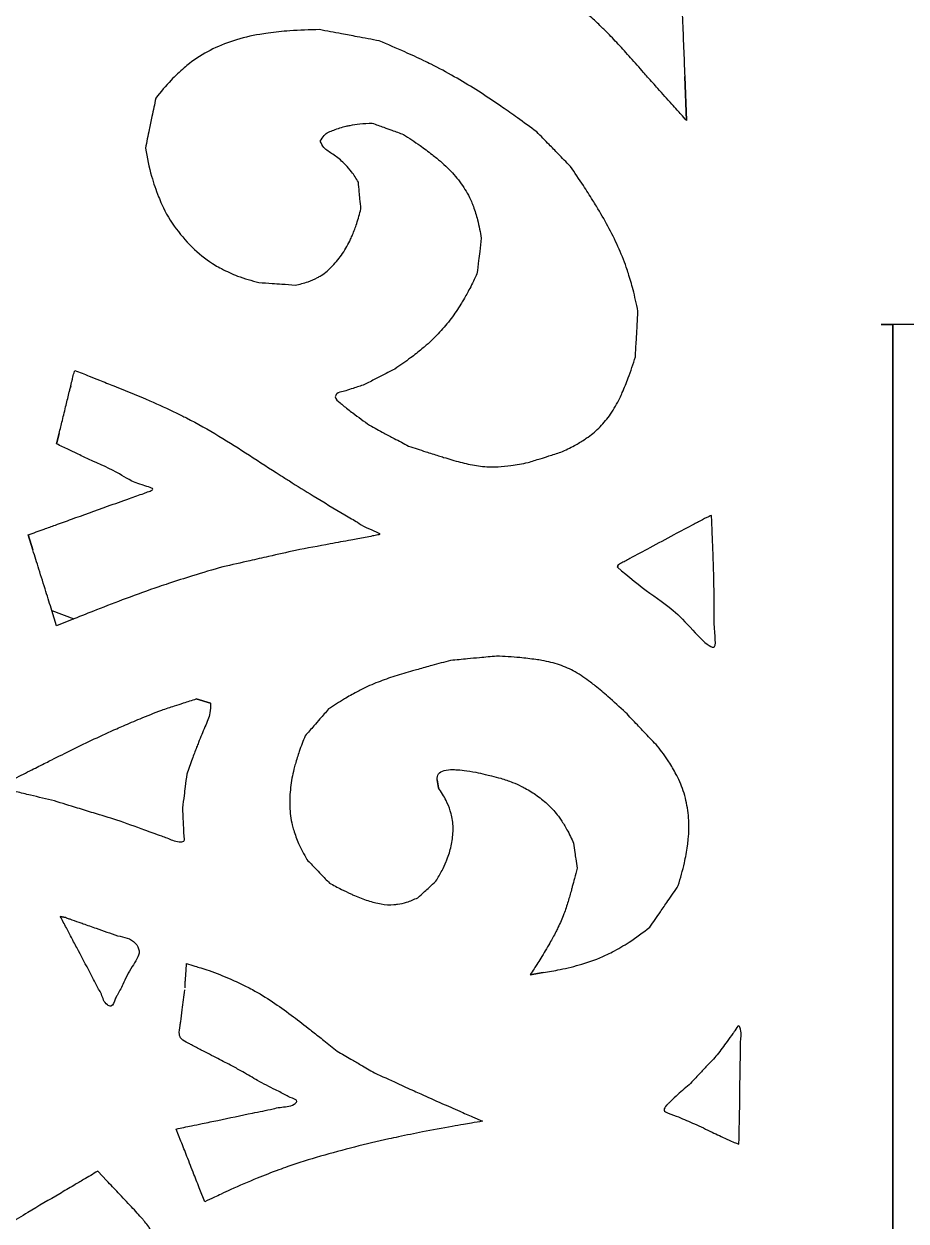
# Model space of a CAD drawing. Extents: x -268 to 413, y -196 to 303.
# Drawn here: x 113.4 to 216.9, y -29.9 to 110.5 of the extents above; entities that cross this region are included whole.
import ezdxf

# ---------------------------------------------------------------- set-up
doc = ezdxf.new("R2010")
doc.units = 0
doc.layers.add('layer_1', color=7, linetype='CONTINUOUS')

msp = doc.modelspace()

# ---------------------------------------------------------------- linework, layer by layer
at = {"layer": 'layer_1', "color": 1}
for points in [[(190.924064, 104.364031), (191.127358, 99.183672)], [(148.156359, 96.745475), (148.156359, 96.745475)], [(215.347768, 75.258593), (215.355093, -121.198882)], [(118.836182, 67.879433), (118.878035, 68.052273)], [(117.222294, 61.240272), (117.518742, 62.459375)], [(117.222294, 61.240272), (117.222294, 61.240272), (117.222294, 61.240272)], [(114.428949, 48.796238), (113.869866, 50.573774)], [(155.012155, 50.573774), (155.012155, 50.573774)], [(183.115948, 47.045008), (183.023444, 46.767733)], [(119.254297, 40.719921), (117.222294, 39.907277), (117.222294, 39.907277), (116.663989, 41.685454)], [(133.610489, 31.333287), (135.286438, 30.825387)], [(162.033795, 20.898321), (161.881812, 21.812808)], [(117.642606, 5.812797), (118.303277, 5.660951)], [(172.80188, -1.04429), (174.325846, -0.790079)], [(190.200409, -17.730361), (190.200437, -17.730361)], [(123.106632, -25.210669), (122.041196, -24.094829)]]:
    msp.add_lwpolyline(points, close=True, dxfattribs=at)
for points in [[(166.038726, -17.71649), (167.206637, -18.224527)], [(131.804056, -20.561146), (131.244845, -19.138887)], [(134.597402, -27.671931), (134.03896, -26.249534)]]:
    msp.add_lwpolyline(points, dxfattribs=at)
for points, knots in [([(189.908255, 130.268942), (190.041189, 126.87893), (190.292009, 120.482693), (190.630618, 111.847723), (190.83628, 106.602765), (190.924064, 104.364031)], [0, 0, 0, 0, 10.177854, 19.203456, 25.924819, 25.924819, 25.924819, 25.924819]), ([(191.127358, 99.183672), (190.914186, 99.421857), (190.551744, 99.826826), (189.976053, 100.470186), (189.07149, 101.480833), (187.914329, 102.776786), (186.814931, 104.013461), (185.746634, 105.217658), (184.606352, 106.510796), (183.162268, 108.113477), (182.076267, 109.259933), (181.13286, 110.183087), (180.248234, 111.027144), (179.470039, 111.707413), (179.038601, 112.08456)], [0, 0, 0, 0, 0.958943, 1.63042, 2.589981, 5.027943, 6.84258, 7.554083, 9.857249, 12.014727, 14.026079, 14.592954, 15.974484, 17.693395, 17.693395, 17.693395, 17.693395]), ([(148.054003, 109.850169), (146.890309, 109.820728), (144.875231, 109.769746), (142.541546, 109.512726), (140.325223, 109.195538), (138.004169, 108.638886), (135.220247, 107.506671), (133.323987, 106.326564), (131.8497, 105.086598), (130.455841, 103.794848), (129.434673, 102.538153), (128.854462, 101.824119)], [0, 0, 0, 0, 3.490564, 6.04434, 7.036956, 10.20762, 13.17421, 16.021639, 16.858035, 18.952929, 21.709394, 21.709394, 21.709394, 21.709394]), ([(155.064107, 108.529488), (154.198716, 108.69245), (152.727504, 108.969493), (150.390803, 109.40972), (148.919502, 109.687037), (148.054003, 109.850169)], [0, 0, 0, 0, 2.641802, 4.491208, 7.133425, 7.133425, 7.133425, 7.133425]), ([(173.552463, 97.862862), (172.800242, 98.411078), (171.470662, 99.380071), (169.888313, 100.486291), (168.27085, 101.601515), (166.405449, 102.833415), (163.855159, 104.373987), (161.800058, 105.479095), (159.855984, 106.420942), (157.836638, 107.363779), (156.0756, 108.104206), (155.064107, 108.529488)], [0, 0, 0, 0, 2.792311, 4.935521, 5.791775, 8.686351, 11.6403, 14.727709, 15.681807, 18.120863, 21.412317, 21.412317, 21.412317, 21.412317]), ([(128.854462, 101.824119), (128.703973, 101.096715), (128.448138, 99.860105), (128.041727, 97.89604), (127.785786, 96.659383), (127.63523, 95.931925)], [0, 0, 0, 0, 2.228423, 3.78839, 6.017016, 6.017016, 6.017016, 6.017016]), ([(148.156359, 96.745475), (148.288163, 96.997069), (148.624083, 97.638291), (149.831035, 98.106931), (150.848435, 98.45796), (151.878031, 98.660705), (152.88991, 98.823615), (153.760905, 98.858842), (154.251206, 98.878672)], [0, 0, 0, 0, 0.831101, 2.118172, 3.656136, 4.116935, 5.258594, 6.728951, 6.728951, 6.728951, 6.728951]), ([(154.251206, 98.878672), (154.702733, 98.715537), (155.470303, 98.438216), (156.689403, 97.997989), (157.456996, 97.72095), (157.908507, 97.557991)], [0, 0, 0, 0, 1.440279, 2.448395, 3.88845, 3.88845, 3.88845, 3.88845]), ([(157.908507, 97.557991), (158.568356, 97.129396), (159.719874, 96.381447), (161.001577, 95.417149), (162.229669, 94.443846), (163.4878, 93.288372), (164.886016, 91.598299), (165.711487, 90.153085), (166.239655, 88.776858), (166.703522, 87.352991), (166.924507, 86.091329), (167.051285, 85.367518)], [0, 0, 0, 0, 2.359747, 4.11805, 4.808865, 7.061138, 9.227296, 11.368515, 12.012958, 13.648859, 15.850371, 15.850371, 15.850371, 15.850371]), ([(177.514626, 93.799112), (177.025536, 94.300817), (176.194062, 95.153735), (174.873341, 96.508318), (174.041685, 97.361172), (173.552463, 97.862862)], [0, 0, 0, 0, 2.101965, 3.573425, 5.675632, 5.675632, 5.675632, 5.675632]), ([(127.63523, 95.931925), (127.846395, 94.826552), (128.215718, 92.89328), (128.979624, 90.718788), (129.850399, 88.607474), (131.165286, 86.436776), (133.29128, 84.038401), (135.169645, 82.559391), (136.91086, 81.60447), (138.583715, 80.806567), (140.098309, 80.408462), (140.943218, 80.18638)], [0, 0, 0, 0, 3.371056, 5.895897, 6.895905, 10.221837, 13.442435, 16.476721, 17.327257, 19.39966, 22.014311, 22.014311, 22.014311, 22.014311]), ([(152.625653, 91.970275), (152.374826, 92.377092), (151.93088, 93.097131), (151.270362, 93.841982), (150.549776, 94.559146), (149.699458, 95.214021), (148.61276, 95.844155), (148.2856, 96.490246), (148.156359, 96.745475)], [0, 0, 0, 0, 1.430832, 2.532473, 2.976856, 4.477474, 5.770175, 6.614296, 6.614296, 6.614296, 6.614296]), ([(185.438183, 76.834474), (185.255928, 77.6719), (184.934629, 79.14821), (184.432099, 80.84743), (183.881668, 82.552257), (183.118397, 84.428704), (181.927165, 86.811451), (180.896196, 88.592326), (179.916003, 90.16961), (178.917221, 91.738882), (178.02325, 93.05201), (177.514626, 93.799112)], [0, 0, 0, 0, 2.57016, 4.530971, 5.312577, 7.944404, 10.596929, 13.299622, 14.114044, 16.168157, 18.879399, 18.879399, 18.879399, 18.879399]), ([(152.930397, 88.82114), (152.892915, 89.209852), (152.829191, 89.870721), (152.72761, 90.920433), (152.663417, 91.581423), (152.625653, 91.970275)], [0, 0, 0, 0, 1.171546, 1.991802, 3.163845, 3.163845, 3.163845, 3.163845]), ([(145.210125, 79.881509), (145.721067, 79.986549), (146.62885, 80.173173), (147.621463, 80.634914), (148.629168, 81.198342), (149.67415, 82.120628), (150.817441, 83.58022), (151.536423, 84.84976), (152.049356, 86.035771), (152.505167, 87.206611), (152.777126, 88.239195), (152.930397, 88.82114)], [0, 0, 0, 0, 1.55918, 2.770172, 3.263964, 5.021382, 6.895902, 8.813063, 9.37584, 10.772668, 12.576497, 12.576497, 12.576497, 12.576497]), ([(167.051285, 85.367518), (166.988624, 84.853223), (166.882105, 83.978965), (166.71272, 82.590565), (166.605938, 81.716467), (166.543129, 81.202318)], [0, 0, 0, 0, 1.554296, 2.642169, 4.196083, 4.196083, 4.196083, 4.196083]), ([(140.943218, 80.18638), (141.469996, 80.148652), (142.365514, 80.084514), (143.787816, 79.98289), (144.683345, 79.919057), (145.210125, 79.881509)], [0, 0, 0, 0, 1.58438, 2.693435, 4.277784, 4.277784, 4.277784, 4.277784]), ([(166.543129, 81.202318), (166.267843, 80.620294), (165.779704, 79.588245), (165.12327, 78.417759), (164.421206, 77.229337), (163.52397, 75.92154), (162.169953, 74.300086), (160.98948, 73.142191), (159.828209, 72.168471), (158.615363, 71.204415), (157.520117, 70.456389), (156.89256, 70.027783)], [0, 0, 0, 0, 1.930913, 3.423912, 4.023666, 6.071867, 8.172683, 10.353087, 11.020562, 12.719043, 14.998106, 14.998106, 14.998106, 14.998106]), ([(185.133448, 71.45018), (185.171141, 72.114849), (185.235222, 73.244824), (185.3368, 75.039589), (185.400633, 76.169688), (185.438183, 76.834474)], [0, 0, 0, 0, 1.99721, 3.395372, 5.392911, 5.392911, 5.392911, 5.392911]), ([(218.439457, 75.258593), (217.82078, 75.258593), (216.576338, 75.258593), (212.977559, 75.258593), (214.69343, 75.258593), (215.347768, 75.258593)], [0, 0, 0, 0, 2.227465, 4.480447, 5.869205, 5.869205, 5.869205, 5.869205]), ([(176.397111, 60.275517), (176.93582, 60.522547), (177.88436, 60.957508), (178.927961, 61.597692), (179.958899, 62.289378), (181.052294, 63.237965), (182.307506, 64.780328), (183.109649, 66.178479), (183.757335, 67.612979), (184.413472, 69.206214), (184.867771, 70.622138), (185.133448, 71.45018)], [0, 0, 0, 0, 1.776229, 3.12752, 3.666567, 5.500677, 7.442461, 9.607605, 10.313146, 12.164571, 14.772336, 14.772336, 14.772336, 14.772336]), ([(118.878035, 68.052273), (118.89196, 68.111538), (118.919057, 68.226861), (118.959854, 68.394174), (119.017046, 68.623968), (119.117707, 69.017211), (119.22293, 69.461266), (119.32352, 69.776176), (119.355097, 69.875031)], [0, 0, 0, 0, 0.182635, 0.35539, 0.516644, 0.893031, 1.573314, 1.884578, 1.884578, 1.884578, 1.884578]), ([(119.355097, 69.875031), (119.919585, 69.649271), (120.879152, 69.265503), (122.402996, 68.655973), (123.362344, 68.272184), (123.926628, 68.046441)], [0, 0, 0, 0, 1.823879, 3.100389, 4.923682, 4.923682, 4.923682, 4.923682]), ([(156.89256, 70.027783), (156.453663, 69.801974), (155.707506, 69.418082), (154.522268, 68.808512), (153.775904, 68.424798), (153.336847, 68.199074)], [0, 0, 0, 0, 1.480737, 2.517362, 3.998409, 3.998409, 3.998409, 3.998409]), ([(117.518742, 62.459375), (117.64303, 62.971051), (117.913536, 64.084693), (118.30854, 65.709973), (118.587375, 66.853202), (118.735617, 67.464961), (118.779611, 67.646404), (118.816412, 67.797996), (118.836182, 67.879433)], [0, 0, 0, 0, 1.579663, 3.438075, 5.017776, 5.109888, 5.326467, 5.577874, 5.577874, 5.577874, 5.577874]), ([(123.926628, 68.046441), (125.347791, 67.481053), (127.823996, 66.495931), (130.644568, 65.184987), (133.36432, 63.852046), (136.241351, 62.214137), (139.857905, 59.910856), (142.589647, 58.111645), (145.085581, 56.53674), (147.615215, 54.962677), (149.802101, 53.656006), (151.049983, 52.910393)], [0, 0, 0, 0, 4.5875, 7.993172, 9.327554, 13.673512, 17.913742, 22.190536, 23.485981, 26.76747, 31.12837, 31.12837, 31.12837, 31.12837]), ([(153.336847, 68.199074), (152.897063, 68.051634), (152.171941, 67.808533), (151.335698, 67.549727), (150.705269, 67.32551), (150.149785, 67.290934), (149.755716, 66.564923), (150.413983, 66.15413), (151.069021, 65.556441), (152.245416, 64.659581), (153.28774, 63.902973), (153.946335, 63.424908)], [0, 0, 0, 0, 1.392563, 2.296074, 2.61785, 3.41399, 3.822111, 4.712612, 5.177026, 6.607216, 9.061854, 9.061854, 9.061854, 9.061854]), ([(153.946335, 63.424908), (154.510828, 63.123902), (155.470426, 62.612213), (156.994353, 61.799481), (157.953772, 61.287729), (158.518113, 60.986711)], [0, 0, 0, 0, 1.919196, 3.262498, 5.181309, 5.181309, 5.181309, 5.181309]), ([(120.972227, 59.447582), (120.509304, 59.668938), (119.722328, 60.045246), (118.47235, 60.642809), (117.685281, 61.018988), (117.222294, 61.240272)], [0, 0, 0, 0, 1.539369, 2.616956, 4.156408, 4.156408, 4.156408, 4.156408]), ([(158.518113, 60.986711), (159.189142, 60.765717), (160.360687, 60.379884), (161.733956, 59.945342), (163.077614, 59.526701), (164.544365, 59.087748), (166.473033, 58.662674), (167.971676, 58.525503), (169.321974, 58.576489), (170.703347, 58.688604), (171.867303, 58.922222), (172.536526, 59.056542)], [0, 0, 0, 0, 2.119437, 3.700314, 4.320999, 6.341695, 8.291379, 10.23922, 10.832053, 12.344446, 14.390248, 14.390248, 14.390248, 14.390248]), ([(113.869866, 50.573774), (114.497006, 50.79958), (115.563128, 51.183444), (117.256303, 51.792965), (119.737527, 52.686314), (122.6301, 53.725887), (125.196131, 54.638911), (126.602941, 55.140667), (127.398451, 55.414388), (127.955762, 55.634077), (128.908278, 55.97624), (126.153768, 56.656019), (124.596926, 57.854522), (122.281139, 58.872313), (120.972227, 59.447582)], [0, 0, 0, 0, 1.999641, 3.399339, 5.398834, 9.909569, 12.631903, 13.544167, 14.423002, 15.081604, 15.531526, 16.763034, 19.84177, 23.844057, 23.844057, 23.844057, 23.844057]), ([(172.536526, 59.056542), (173.013111, 59.207035), (173.823325, 59.462879), (175.110186, 59.869204), (175.920465, 60.125028), (176.397111, 60.275517)], [0, 0, 0, 0, 1.499345, 2.548945, 4.048458, 4.048458, 4.048458, 4.048458]), ([(151.049983, 52.910393), (151.57606, 52.615557), (152.470388, 52.114336), (153.383183, 51.407123), (155.577019, 50.666282), (154.730131, 50.524978), (153.942381, 50.368334), (152.87334, 50.173743), (151.22133, 49.862597), (148.780964, 49.405741), (146.614136, 48.999249), (145.259879, 48.745193)], [0, 0, 0, 0, 1.703663, 2.896216, 4.599847, 4.691699, 5.334659, 7.079837, 7.906778, 10.387549, 14.522074, 14.522074, 14.522074, 14.522074]), ([(194.070736, 52.857141), (193.87935, 52.770875), (193.361667, 52.537534), (192.69264, 52.18176), (191.402147, 51.510634), (189.503069, 50.490521), (186.981194, 49.13502), (185.178138, 48.16038), (184.123687, 47.590251), (183.671849, 47.345907), (183.302505, 47.145988), (183.115948, 47.045008)], [0, 0, 0, 0, 0.629672, 1.703205, 2.271995, 4.993697, 8.169904, 10.861422, 11.14251, 11.766047, 12.402446, 12.402446, 12.402446, 12.402446]), ([(194.273901, 47.77771), (194.24882, 48.404785), (194.206182, 49.470823), (194.13846, 51.163967), (194.095819, 52.230036), (194.070736, 52.857141)], [0, 0, 0, 0, 1.882729, 3.200672, 5.083493, 5.083493, 5.083493, 5.083493]), ([(116.663989, 41.685454), (116.429339, 42.431581), (115.918627, 44.055515), (115.173625, 46.42578), (114.663392, 48.049955), (114.428949, 48.796238)], [0, 0, 0, 0, 2.346466, 5.107043, 7.453768, 7.453768, 7.453768, 7.453768]), ([(145.259879, 48.745193), (144.206474, 48.506952), (142.415637, 48.101931), (139.571289, 47.458499), (137.780354, 47.053271), (136.726835, 46.814896)], [0, 0, 0, 0, 3.240031, 5.508199, 8.748651, 8.748651, 8.748651, 8.748651]), ([(183.023444, 46.767733), (184.333855, 45.674577), (186.95469, 43.488256), (190.205735, 41.58803), (194.800802, 35.882121), (194.313763, 40.116122), (194.417215, 43.155361), (194.325653, 46.108542), (194.273901, 47.77771)], [0, 0, 0, 0, 4.886319, 9.772682, 14.659059, 16.164401, 19.927689, 24.819819, 24.819819, 24.819819, 24.819819]), ([(136.726835, 46.814896), (135.533425, 46.469163), (133.396298, 45.850034), (130.898747, 45.043535), (128.295675, 44.176208), (125.470892, 43.149641), (122.158852, 41.879029), (120.129021, 41.068993), (119.254297, 40.719921)], [0, 0, 0, 0, 3.727213, 6.674592, 7.87279, 11.958442, 15.689465, 18.514845, 18.514845, 18.514845, 18.514845]), ([(163.456055, 35.831734), (162.72315, 35.637704), (161.444289, 35.299136), (159.955899, 34.886603), (158.504618, 34.477614), (156.927169, 34.012926), (154.915974, 33.311243), (153.425789, 32.661372), (152.126401, 31.975947), (150.819861, 31.245086), (149.746848, 30.54449), (149.132257, 30.143209)], [0, 0, 0, 0, 2.274444, 3.968728, 4.633399, 6.797947, 8.901004, 11.02062, 11.666113, 13.308048, 15.509337, 15.509337, 15.509337, 15.509337]), ([(168.840358, 36.339771), (168.175713, 36.277172), (167.045749, 36.170748), (165.250982, 36.001402), (164.120867, 35.894576), (163.456055, 35.831734)], [0, 0, 0, 0, 2.00276, 3.404891, 5.408218, 5.408218, 5.408218, 5.408218]), ([(183.976406, 29.737015), (183.296456, 30.36758), (182.144131, 31.436214), (180.749446, 32.595712), (179.488958, 33.592984), (178.142297, 34.516187), (176.220933, 35.386865), (174.643847, 35.76653), (173.076446, 36.001612), (171.300968, 36.213626), (169.75369, 36.292949), (168.840358, 36.339771)], [0, 0, 0, 0, 2.78151, 4.713891, 5.438616, 7.604255, 9.593177, 11.731081, 12.445057, 14.348857, 17.091677, 17.091677, 17.091677, 17.091677]), ([(129.546995, 30.012605), (130.048656, 30.175739), (130.901465, 30.453062), (132.255963, 30.89329), (133.108818, 31.170327), (133.610489, 31.333287)], [0, 0, 0, 0, 1.582557, 2.6903, 4.272725, 4.272725, 4.272725, 4.272725]), ([(116.950073, 19.346108), (116.019298, 19.571882), (114.530068, 19.933117), (112.85211, 20.339262), (111.717304, 20.615653), (110.977737, 20.789592), (110.442869, 20.927841), (109.967689, 21.029883), (111.074086, 21.327429), (111.550108, 21.643237), (112.75068, 22.206562), (114.171036, 22.940029), (115.641904, 23.669825), (117.225549, 24.462626), (119.110929, 25.404211), (121.644279, 26.6357), (123.639503, 27.559368), (125.434954, 28.338215), (127.189448, 29.082321), (128.697484, 29.67739), (129.546995, 30.012605)], [0, 0, 0, 0, 2.874149, 4.598606, 5.173415, 6.387447, 6.834722, 6.898619, 7.73985, 8.328766, 9.170152, 11.445623, 13.292344, 14.053808, 16.764284, 19.611272, 22.505353, 23.358838, 25.482567, 28.222221, 28.222221, 28.222221, 28.222221]), ([(135.286438, 30.825387), (135.277604, 30.440751), (135.255468, 29.476858), (134.578508, 27.967541), (134.038012, 26.639801), (133.535841, 25.376227), (133.064921, 24.145332), (132.698382, 23.087951), (132.492964, 22.495371)], [0, 0, 0, 0, 1.145205, 2.86987, 4.873913, 5.471054, 6.946688, 8.827994, 8.827994, 8.827994, 8.827994]), ([(149.132257, 30.143209), (148.793648, 29.75447), (148.21798, 29.093576), (147.303624, 28.043821), (146.72788, 27.382803), (146.389188, 26.993946)], [0, 0, 0, 0, 1.546598, 2.629367, 4.176396, 4.176396, 4.176396, 4.176396]), ([(187.735412, 25.774852), (187.271442, 26.264083), (186.482684, 27.095785), (185.229682, 28.416506), (184.440585, 29.247934), (183.976406, 29.737015)], [0, 0, 0, 0, 2.022755, 3.438721, 5.461581, 5.461581, 5.461581, 5.461581]), ([(146.389188, 26.993946), (146.143993, 26.388844), (145.705246, 25.306087), (145.308219, 23.985873), (144.929445, 22.582947), (144.628195, 20.926261), (144.51841, 18.720971), (144.712308, 17.02575), (145.12976, 15.591817), (145.62598, 14.196254), (146.241795, 13.094357), (146.592482, 12.466864)], [0, 0, 0, 0, 1.95757, 3.502836, 4.131579, 6.317339, 8.537421, 10.74019, 11.389354, 13.016634, 15.16904, 15.16904, 15.16904, 15.16904]), ([(190.173609, 9.419692), (190.428134, 10.306372), (190.868305, 11.839776), (191.190027, 13.669594), (191.425229, 15.422654), (191.453109, 17.319828), (191.072866, 19.691457), (190.477442, 21.386158), (189.764323, 22.777814), (188.994547, 24.124838), (188.192011, 25.176508), (187.735412, 25.774852)], [0, 0, 0, 0, 2.765421, 4.782454, 5.565864, 8.07179, 10.438788, 12.740575, 13.42112, 15.129836, 17.385163, 17.385163, 17.385163, 17.385163]), ([(132.492964, 22.495371), (132.430362, 22.00636), (132.323928, 21.174955), (132.154671, 19.85432), (132.047966, 19.022702), (131.985192, 18.533464)], [0, 0, 0, 0, 1.479006, 2.514568, 3.994313, 3.994313, 3.994313, 3.994313]), ([(161.881812, 21.812808), (161.889835, 22.078862), (161.906117, 22.618846), (162.786012, 23.003891), (163.484097, 23.042336), (164.270622, 23.015033), (165.171339, 22.941747), (165.944271, 22.806843), (166.401511, 22.727039)], [0, 0, 0, 0, 0.73705, 1.49592, 2.529424, 2.888872, 3.849452, 5.240728, 5.240728, 5.240728, 5.240728]), ([(166.401511, 22.727039), (166.76535, 22.639331), (167.38382, 22.49024), (168.365898, 22.253175), (168.984119, 22.10374), (169.347745, 22.015846)], [0, 0, 0, 0, 1.122783, 1.908561, 3.030857, 3.030857, 3.030857, 3.030857]), ([(169.347745, 22.015846), (169.807906, 21.864035), (170.633824, 21.591558), (171.56814, 21.163271), (172.548448, 20.67394), (173.641668, 19.985124), (174.968498, 18.888098), (175.87406, 17.888732), (176.560722, 16.89513), (177.203267, 15.869843), (177.635265, 14.931817), (177.881558, 14.397024)], [0, 0, 0, 0, 1.45248, 2.606977, 3.078952, 4.739513, 6.468167, 8.232612, 8.760783, 10.091131, 11.855524, 11.855524, 11.855524, 11.855524]), ([(161.728923, 9.92708), (161.97765, 10.339571), (162.425252, 11.081877), (162.842597, 12.018837), (163.253525, 13.039162), (163.605296, 14.28606), (163.802871, 15.984992), (163.684653, 17.316399), (163.337152, 18.440807), (162.902595, 19.550697), (162.350826, 20.406564), (162.033795, 20.898321)], [0, 0, 0, 0, 1.443584, 2.597832, 3.071569, 4.743795, 6.464157, 8.184591, 8.696973, 9.993122, 11.743661, 11.743661, 11.743661, 11.743661]), ([(124.264664, 17.111067), (123.361658, 17.387002), (121.82653, 17.856096), (119.388333, 18.601109), (117.853139, 19.07018), (116.950073, 19.346108)], [0, 0, 0, 0, 2.832672, 4.815601, 7.648441, 7.648441, 7.648441, 7.648441]), ([(131.985192, 18.533464), (132.010836, 17.944009), (132.051864, 17.00093), (132.12044, 15.912612), (132.126588, 15.231459), (132.298086, 14.522627), (131.187503, 14.477191), (130.463354, 14.909336), (129.097062, 15.361443), (127.132126, 16.090735), (125.367514, 16.718639), (124.264664, 17.111067)], [0, 0, 0, 0, 1.77989, 2.847677, 3.203562, 3.92914, 4.437991, 5.904346, 6.606014, 8.710866, 12.218678, 12.218678, 12.218678, 12.218678]), ([(177.881558, 14.397024), (177.931759, 14.033396), (178.017105, 13.415181), (178.152592, 12.433191), (178.237858, 11.814826), (178.288018, 11.451055)], [0, 0, 0, 0, 1.10123, 1.872235, 2.973877, 2.973877, 2.973877, 2.973877]), ([(146.592482, 12.466864), (146.918581, 12.128261), (147.472966, 11.552621), (148.35342, 10.638261), (148.907756, 10.062486), (149.233845, 9.723786)], [0, 0, 0, 0, 1.410296, 2.397569, 3.808054, 3.808054, 3.808054, 3.808054]), ([(178.288018, 11.451055), (178.1865, 11.050752), (178.004331, 10.332427), (177.781457, 9.486516), (177.541465, 8.584861), (177.242342, 7.505606), (176.740562, 6.021182), (176.232967, 4.839812), (175.658983, 3.712982), (175.002207, 2.498457), (174.245361, 1.233912), (173.614387, 0.242923), (173.208422, -0.400749), (172.952465, -0.805919), (172.80188, -1.04429)], [0, 0, 0, 0, 1.238917, 2.223187, 2.62429, 4.038111, 5.582222, 7.321873, 7.88904, 9.375826, 11.463167, 12.30842, 12.900307, 13.74616, 13.74616, 13.74616, 13.74616]), ([(159.595598, 7.996654), (159.859042, 8.235053), (160.306843, 8.640283), (161.017951, 9.283758), (161.46562, 9.68883), (161.728923, 9.92708)], [0, 0, 0, 0, 1.065893, 1.811804, 2.877085, 2.877085, 2.877085, 2.877085]), ([(149.233845, 9.723786), (149.696567, 9.471145), (150.517047, 9.023173), (151.509607, 8.551994), (152.533496, 8.089134), (153.702467, 7.63332), (155.247223, 7.230042), (156.444565, 7.130822), (157.445838, 7.262122), (158.405441, 7.460977), (159.164742, 7.802731), (159.595598, 7.996654)], [0, 0, 0, 0, 1.581278, 2.803858, 3.294763, 4.952573, 6.559794, 8.076749, 8.510703, 9.587749, 11.000619, 11.000619, 11.000619, 11.000619]), ([(186.820934, 4.54317), (187.234943, 5.145215), (187.938736, 6.168657), (189.056294, 7.794165), (189.759798, 8.817658), (190.173609, 9.419692)], [0, 0, 0, 0, 2.191977, 3.726233, 5.917846, 5.917846, 5.917846, 5.917846]), ([(119.572775, 2.155634), (119.334601, 2.607116), (118.929681, 3.37468), (118.286291, 4.593734), (117.881017, 5.361275), (117.642606, 5.812797)], [0, 0, 0, 0, 1.53136, 2.603465, 4.135262, 4.135262, 4.135262, 4.135262]), ([(118.303277, 5.660951), (118.321987, 5.654362), (118.47167, 5.601652), (118.976852, 5.423757), (119.631651, 5.193144), (120.660591, 4.830902), (122.175996, 4.297517), (123.523097, 3.823505), (124.365079, 3.527232)], [0, 0, 0, 0, 0.05951, 0.476079, 1.606766, 2.142175, 3.748606, 6.426368, 6.426368, 6.426368, 6.426368]), ([(174.325846, -0.790079), (174.98187, -0.677743), (176.509324, -0.416186), (178.974201, 0.191886), (181.030825, 0.91962), (182.847429, 1.849785), (184.63172, 2.870951), (186.026034, 3.93599), (186.820934, 4.54317)], [0, 0, 0, 0, 1.996192, 4.647838, 7.611263, 8.508908, 10.769041, 13.766266, 13.766266, 13.766266, 13.766266]), ([(124.365079, 3.527232), (125.150967, 3.384231), (126.298562, 3.175413), (127.205115, 1.411615), (125.869876, -0.198674), (125.140074, -1.894472), (124.46855, -3.211933), (124.004871, -3.98779), (123.823102, -4.886907), (122.779078, -4.433903), (122.616068, -3.525344), (121.911269, -2.327733), (120.979903, -0.477061), (120.113966, 1.143081), (119.572775, 2.155634)], [0, 0, 0, 0, 2.248444, 3.283293, 5.284535, 7.669428, 9.100411, 9.57742, 10.543373, 10.988976, 12.414317, 13.103626, 15.171378, 18.617306, 18.617306, 18.617306, 18.617306]), ([(132.283069, -2.569556), (132.289625, -2.402219), (132.302149, -2.082563), (132.331818, -1.62917), (132.361256, -1.22334), (132.39669, -0.740762), (132.433344, -0.249925), (132.455556, 0.121575), (132.464076, 0.264077)], [0, 0, 0, 0, 0.502374, 0.959662, 1.362984, 1.723078, 2.411294, 2.839557, 2.839557, 2.839557, 2.839557]), ([(132.464076, 0.264077), (132.790172, 0.163718), (133.344542, -0.006895), (134.225036, -0.277862), (134.779436, -0.448466), (135.105558, -0.548824)], [0, 0, 0, 0, 1.023568, 1.740092, 2.763735, 2.763735, 2.763735, 2.763735]), ([(135.105558, -0.548824), (135.941144, -0.864501), (137.417318, -1.422188), (139.089779, -2.218784), (140.763724, -3.074063), (142.546212, -4.177147), (144.708256, -5.721399), (146.260101, -6.927843), (147.533756, -7.929336), (148.66962, -8.824688), (149.620486, -9.582418), (150.139771, -9.996227)], [0, 0, 0, 0, 2.67843, 4.7318, 5.553001, 8.317374, 11.008115, 13.521983, 14.213346, 15.868909, 17.860905, 17.860905, 17.860905, 17.860905]), ([(140.794605, -13.450362), (140.219677, -13.110452), (139.248472, -12.536255), (137.694086, -11.676939), (136.058079, -10.843574), (134.456474, -10.004405), (133.288362, -9.405587), (132.51437, -8.975991), (131.859888, -8.732949), (131.509043, -7.889342), (131.702987, -7.195562), (131.809993, -6.234342), (132.002224, -4.833967), (132.156389, -3.590115), (132.252625, -2.813658)], [0, 0, 0, 0, 2.00356, 3.38454, 5.327805, 7.509277, 8.816263, 9.251358, 10.186694, 10.77344, 11.798722, 12.271269, 13.684722, 16.032811, 16.032811, 16.032811, 16.032811]), ([(197.388178, -16.130326), (197.397827, -14.815125), (197.413265, -12.710747), (197.46829, -10.369838), (197.438128, -8.744186), (197.647188, -7.944763), (197.252856, -6.768715), (196.863506, -7.577403), (196.430711, -8.109998), (195.732737, -9.105515), (195.125926, -9.927922), (194.74666, -10.441939)], [0, 0, 0, 0, 3.936611, 6.298747, 7.086177, 8.7132, 9.119704, 9.868512, 10.256306, 11.419756, 13.358968, 13.358968, 13.358968, 13.358968]), ([(150.139771, -9.996227), (150.679195, -10.309669), (151.596207, -10.842515), (153.052415, -11.68915), (153.969145, -12.222435), (154.508393, -12.53613)], [0, 0, 0, 0, 1.871633, 3.181751, 5.053313, 5.053313, 5.053313, 5.053313]), ([(194.74666, -10.441939), (194.339102, -10.874507), (193.646198, -11.609929), (192.545697, -12.778195), (191.852786, -13.51392), (191.445158, -13.946734)], [0, 0, 0, 0, 1.782967, 3.031281, 4.814925, 4.814925, 4.814925, 4.814925]), ([(154.508393, -12.53613), (155.399123, -12.947797), (156.949904, -13.664519), (158.763378, -14.490486), (160.506747, -15.280068), (162.288538, -16.075309), (164.321482, -16.969607), (165.530625, -17.495501), (166.038726, -17.71649)], [0, 0, 0, 0, 2.94377, 5.125174, 5.978118, 8.685284, 10.978719, 12.640953, 12.640953, 12.640953, 12.640953]), ([(131.244845, -19.138887), (131.846899, -19.013513), (132.870382, -18.800378), (134.495904, -18.461363), (136.873651, -17.968623), (139.643556, -17.371154), (142.079764, -16.908627), (143.724749, -16.495952), (144.682597, -16.588904), (145.692376, -15.759348), (144.675824, -15.505306), (143.940489, -15.061267), (142.602901, -14.405443), (141.490088, -13.817692), (140.794605, -13.450362)], [0, 0, 0, 0, 1.844932, 3.13636, 4.981225, 9.131703, 11.622096, 12.45226, 14.16421, 14.592664, 15.530219, 16.007319, 17.438493, 19.82355, 19.82355, 19.82355, 19.82355]), ([(191.445158, -13.946734), (190.929471, -14.387262), (190.121152, -15.07777), (189.232465, -15.918011), (188.752927, -16.403415), (188.280599, -16.961725), (189.270739, -17.409535), (189.820334, -17.599199), (190.200409, -17.730361)], [0, 0, 0, 0, 2.048163, 3.210413, 3.578279, 4.222239, 4.808858, 6.124098, 6.124098, 6.124098, 6.124098]), ([(197.2866, -20.90463), (197.299174, -20.315238), (197.320549, -19.313253), (197.354409, -17.721819), (197.375671, -16.719775), (197.388178, -16.130326)], [0, 0, 0, 0, 1.768577, 3.006639, 4.775384, 4.775384, 4.775384, 4.775384]), ([(167.206637, -18.224527), (166.767728, -18.299768), (166.021533, -18.427685), (164.836374, -18.631347), (162.914613, -18.956838), (160.366576, -19.431493), (157.881533, -19.941467), (155.228774, -20.509942), (152.166746, -21.235336), (148.215175, -22.304073), (145.252715, -23.226742), (142.785053, -24.12041), (140.53192, -24.974638), (138.671924, -25.79613), (137.645342, -26.249534)], [0, 0, 0, 0, 1.335936, 2.271238, 3.607593, 7.183313, 10.046071, 11.217863, 15.322257, 19.48434, 23.49732, 24.625032, 27.357756, 30.723864, 30.723864, 30.723864, 30.723864]), ([(190.200437, -17.730361), (190.82713, -17.997408), (192.153342, -18.562532), (194.029669, -19.451866), (195.404718, -20.114442), (196.325645, -20.529292), (196.789835, -20.751004), (197.15523, -20.864003), (197.2866, -20.90463)], [0, 0, 0, 0, 2.043437, 4.32433, 6.228669, 6.621342, 7.355562, 7.767717, 7.767717, 7.767717, 7.767717]), ([(134.03896, -26.249534), (133.80434, -25.652596), (133.293724, -24.353442), (132.548684, -22.457341), (132.038476, -21.158095), (131.804056, -20.561146)], [0, 0, 0, 0, 1.924171, 4.187692, 6.111673, 6.111673, 6.111673, 6.111673]), ([(117.57747, -26.732438), (116.336422, -27.453589), (114.350698, -28.60746), (112.128083, -30.003548), (110.615169, -30.765863), (109.773776, -31.82172), (108.438472, -31.11278), (109.175387, -29.953129), (109.39172, -28.476605), (109.976711, -26.161363), (110.4094, -24.140477), (110.679831, -22.87742)], [0, 0, 0, 0, 4.319877, 6.911971, 7.776053, 9.542205, 10.054435, 11.636007, 12.415296, 14.753173, 18.649653, 18.649653, 18.649653, 18.649653]), ([(122.041196, -24.094829), (121.490102, -24.420442), (120.553246, -24.973981), (119.065337, -25.853184), (118.12853, -26.406789), (117.57747, -26.732438)], [0, 0, 0, 0, 1.9203, 3.2645, 5.18477, 5.18477, 5.18477, 5.18477]), ([(128.228685, -30.992477), (128.169123, -30.865105), (128.003526, -30.510976), (127.646614, -30.12003), (126.988457, -29.328357), (125.931802, -28.200068), (124.527004, -26.698356), (123.553766, -25.678994), (123.106632, -25.210669)], [0, 0, 0, 0, 0.420191, 1.168237, 1.569545, 3.513519, 5.798898, 7.741235, 7.741235, 7.741235, 7.741235]), ([(137.645342, -26.249534), (137.269058, -26.425208), (136.62939, -26.723846), (135.61341, -27.197979), (134.973695, -27.496396), (134.597402, -27.671931)], [0, 0, 0, 0, 1.245818, 2.117838, 3.363504, 3.363504, 3.363504, 3.363504])]:
    msp.add_open_spline(points, degree=3, knots=knots, dxfattribs=at)

doc.saveas('drawing.dxf')
